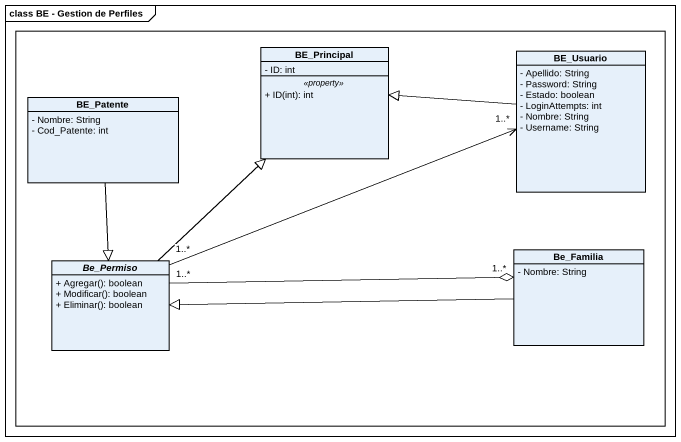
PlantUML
@startuml
mainframe class BE - Gestion de Perfiles
hide circle
hide empty members
skinparam classAttributeIconSize 0
rectangle " " as rectangle1 {
  class BE_Principal {
    - ID: int
    .. <<property>> ..
    + ID(int): int
  }
  class BE_Usuario {
    - Apellido: String
    - Password: String
    - Estado: boolean
    - LoginAttempts: int
    - Nombre: String
    - Username: String
  }
  class BE_Patente {
    - Nombre: String
    - Cod_Patente: int
  }
  abstract class Be_Permiso {
    + Agregar(): boolean
    + Modificar(): boolean
    + Eliminar(): boolean
  }
  class Be_Familia {
    - Nombre: String
  }
}
BE_Usuario -left-|> BE_Principal
BE_Patente --|> Be_Permiso
Be_Permiso -up-|> BE_Principal
Be_Permiso "1..*" -right-> "1..*" BE_Usuario
Be_Permiso "1..*" -right-o "1..*" Be_Familia
Be_Familia -left-|> Be_Permiso
@enduml
